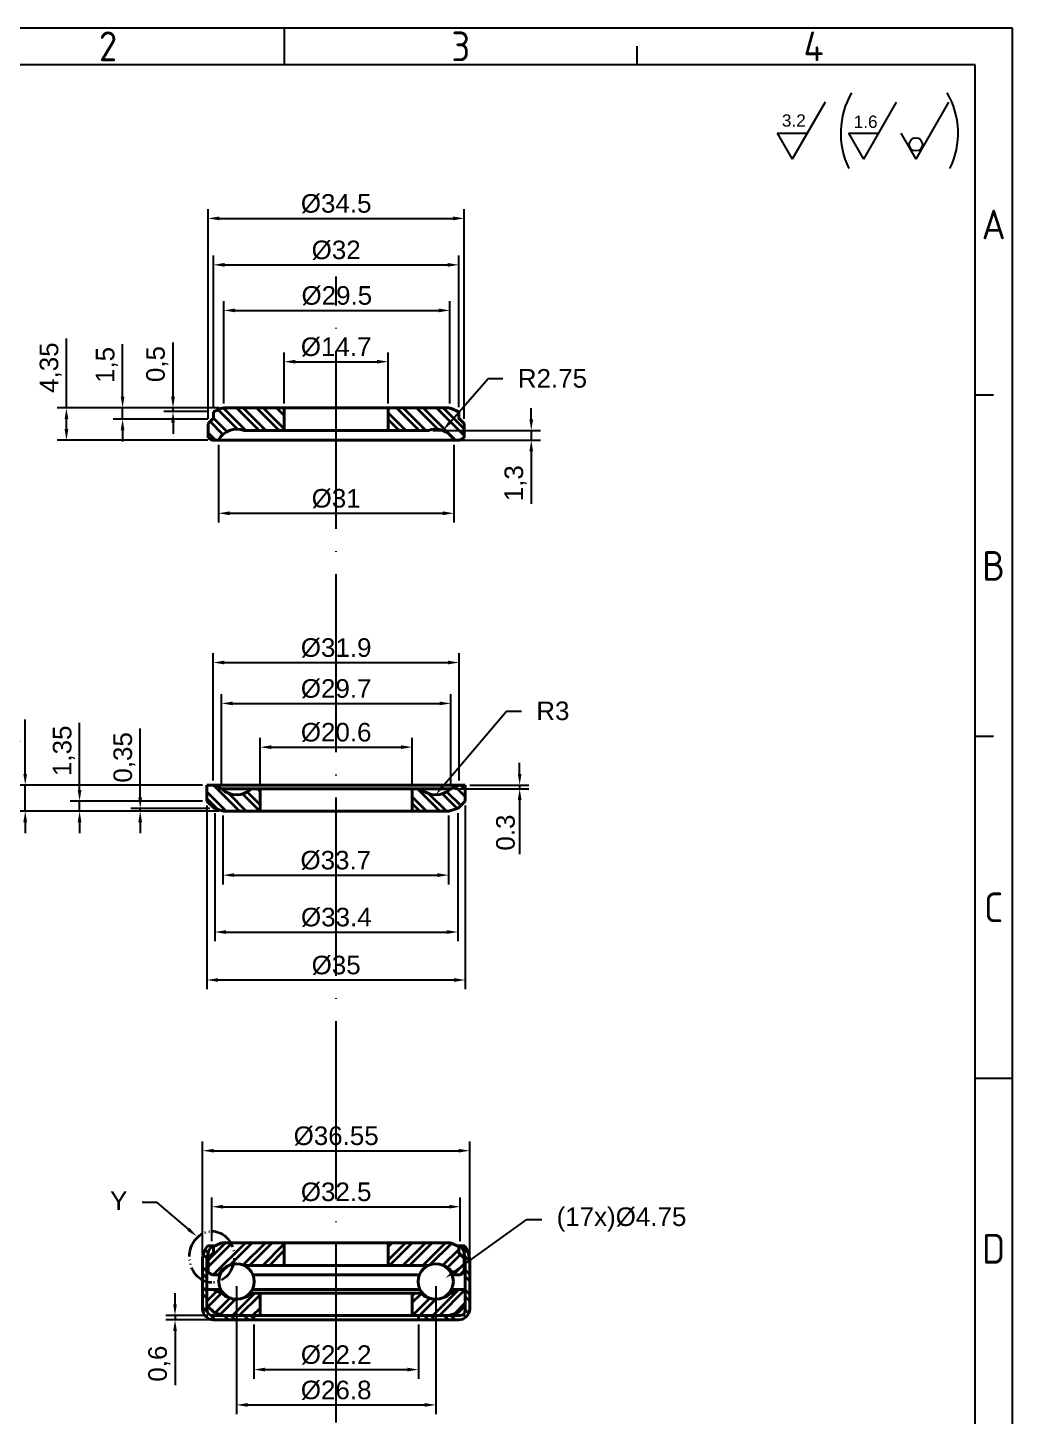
# Model space of a CAD drawing. Header units: millimetres. Extents: x 3311 to 3512, y 1102 to 1383.
# Drawn here: x 3379.5 to 3512, y 1195.5 to 1382.5 of the extents above; entities that cross this region are included whole.
import ezdxf
from ezdxf import colors
from ezdxf.entities.mleader import LeaderData, LeaderLine
from ezdxf.enums import TextEntityAlignment as Align
from ezdxf.math import Vec2, Vec3

# ---------------------------------------------------------------- set-up
doc = ezdxf.new("R2010")
doc.units = ezdxf.units.MM
doc.linetypes.add('ACAD_ISO04W100', pattern=[30, 24, -3, 0, -3])
doc.linetypes.add('ACAD_ISO05W100', pattern=[33, 24, -3, 0, -3, 0, -3])
for name, color, linetype, lineweight in [('AM_0', 7, 'Continuous', 40), ('AM_4', 1, 'ACAD_ISO04W100', 25), ('AM_5', 3, 'Continuous', 25), ('AM_7', 4, 'Continuous', 35), ('AM_BOR', 2, 'ACAD_ISO05W100', 35)]:
    doc.layers.add(name, color=color, linetype=linetype, lineweight=lineweight)
doc.styles.add('ACISOTS', font='isocp.shx', dxfattribs={"height": 1})
doc.styles.get("Standard").update_dxf_attribs({"font": 'arial.ttf'})
doc.dimstyles.new('ISO-25', dxfattribs={"dimtxt": 2.5, "dimasz": 1.5, "dimexe": 1.25, "dimexo": 0.625, "dimtad": 1, "dimtxsty": 'Standard', "dimcen": 2.5, "dimadec": 0, "dimazin": 0, "dimtfac": 1, "dimtmove": 0, "dimatfit": 3, "dimfxl": 1, "dimarcsym": 0})

# ---------------------------------------------------------------- blocks, each defined once
blk = doc.blocks.new('*D11')
at = {"layer": 'AM_5', "color": 0, "lineweight": -2}
for p, q in [((3413.99, 1331.94), (3413.99, 1338.8)), ((3415.49, 1337.55), (3426.49, 1337.55)), ((3427.99, 1331.94), (3427.99, 1338.8))]:
    blk.add_line(p, q, dxfattribs=at)
at = {"layer": 'AM_5', "color": 0}
for points in [[(3415.49, 1337.8), (3415.49, 1337.3), (3413.99, 1337.55)], [(3426.49, 1337.8), (3426.49, 1337.3), (3427.99, 1337.55)]]:
    blk.add_solid(points, dxfattribs=at)
at = {"layer": 'Defpoints', "color": 0}
for p in [(3427.99, 1337.55), (3413.99, 1331.32), (3427.99, 1331.32)]:
    blk.add_point(p, dxfattribs=at)
at = {"layer": 'AM_5', "color": 0, "insert": (3420.99, 1339.52), "char_height": 2.5, "attachment_point": 5}
blk.add_mtext('%%C14.7', dxfattribs=at)
blk = doc.blocks.new('*D12')
at = {"layer": 'AM_5', "color": 0, "lineweight": -2}
for p, q in [((3405.86, 1331.94), (3405.86, 1345.71)), ((3436.3, 1331.92), (3436.3, 1345.71)), ((3407.36, 1344.46), (3434.8, 1344.46))]:
    blk.add_line(p, q, dxfattribs=at)
at = {"layer": 'AM_5', "color": 0}
for points in [[(3407.36, 1344.71), (3407.36, 1344.21), (3405.86, 1344.46)], [(3434.8, 1344.71), (3434.8, 1344.21), (3436.3, 1344.46)]]:
    blk.add_solid(points, dxfattribs=at)
at = {"layer": 'Defpoints', "color": 0}
for p in [(3436.3, 1344.46), (3405.86, 1331.32), (3436.3, 1331.3)]:
    blk.add_point(p, dxfattribs=at)
at = {"layer": 'AM_5', "color": 0, "insert": (3421.08, 1346.43), "char_height": 2.5, "attachment_point": 5}
blk.add_mtext('%%C29.5', dxfattribs=at)
blk = doc.blocks.new('*D13')
at = {"layer": 'AM_5', "color": 0, "lineweight": -2}
for p, q in [((3404.46, 1331.44), (3404.46, 1351.85)), ((3405.96, 1350.6), (3436.01, 1350.6)), ((3437.51, 1331.44), (3437.51, 1351.85))]:
    blk.add_line(p, q, dxfattribs=at)
at = {"layer": 'AM_5', "color": 0}
for points in [[(3405.96, 1350.85), (3405.96, 1350.35), (3404.46, 1350.6)], [(3436.01, 1350.85), (3436.01, 1350.35), (3437.51, 1350.6)]]:
    blk.add_solid(points, dxfattribs=at)
at = {"layer": 'Defpoints', "color": 0}
for p in [(3437.51, 1350.6), (3404.46, 1330.82), (3437.51, 1330.82)]:
    blk.add_point(p, dxfattribs=at)
at = {"layer": 'AM_5', "color": 0, "insert": (3420.99, 1352.57), "char_height": 2.5, "attachment_point": 5}
blk.add_mtext('%%C32', dxfattribs=at)
blk = doc.blocks.new('*D14')
at = {"layer": 'AM_5', "color": 0, "lineweight": -2}
for p, q in [((3403.74, 1329.84), (3403.74, 1358.11)), ((3438.24, 1329.84), (3438.24, 1358.11)), ((3405.24, 1356.86), (3436.74, 1356.86))]:
    blk.add_line(p, q, dxfattribs=at)
at = {"layer": 'AM_5', "color": 0}
for points in [[(3405.24, 1357.11), (3405.24, 1356.61), (3403.74, 1356.86)], [(3436.74, 1357.11), (3436.74, 1356.61), (3438.24, 1356.86)]]:
    blk.add_solid(points, dxfattribs=at)
at = {"layer": 'Defpoints', "color": 0}
for p in [(3438.24, 1356.86), (3403.74, 1329.22), (3438.24, 1329.22)]:
    blk.add_point(p, dxfattribs=at)
at = {"layer": 'AM_5', "color": 0, "insert": (3420.99, 1358.83), "char_height": 2.5, "attachment_point": 5}
blk.add_mtext('%%C34.5', dxfattribs=at)
blk = doc.blocks.new('*D15')
at = {"layer": 'AM_5', "color": 0, "lineweight": -2}
for p, q in [((3399.02, 1332.82), (3399.02, 1340.14)), ((3405.24, 1331.32), (3397.77, 1331.32)), ((3403.84, 1330.82), (3397.77, 1330.82)), ((3399.02, 1330.82), (3399.02, 1331.32)), ((3399.02, 1329.32), (3399.02, 1327.82))]:
    blk.add_line(p, q, dxfattribs=at)
at = {"layer": 'AM_5', "color": 0}
for points in [[(3398.77, 1332.82), (3399.27, 1332.82), (3399.02, 1331.32)], [(3398.77, 1329.32), (3399.27, 1329.32), (3399.02, 1330.82)]]:
    blk.add_solid(points, dxfattribs=at)
at = {"layer": 'Defpoints', "color": 0}
for p in [(3399.02, 1330.82), (3404.46, 1330.82), (3405.86, 1331.32)]:
    blk.add_point(p, dxfattribs=at)
at = {"layer": 'AM_5', "color": 0, "insert": (3396.89, 1337.23), "char_height": 2.5, "attachment_point": 5, "rotation": 90}
blk.add_mtext('0,5', dxfattribs=at)
blk = doc.blocks.new('*D16')
at = {"layer": 'AM_5', "color": 0, "lineweight": -2}
for p, q in [((3392.23, 1332.82), (3392.23, 1339.9)), ((3405.24, 1331.32), (3390.98, 1331.32)), ((3392.23, 1329.82), (3392.23, 1331.32)), ((3403.72, 1329.82), (3390.98, 1329.82)), ((3392.23, 1328.32), (3392.23, 1326.82))]:
    blk.add_line(p, q, dxfattribs=at)
at = {"layer": 'AM_5', "color": 0}
for points in [[(3391.98, 1332.82), (3392.48, 1332.82), (3392.23, 1331.32)], [(3391.98, 1328.32), (3392.48, 1328.32), (3392.23, 1329.82)]]:
    blk.add_solid(points, dxfattribs=at)
at = {"layer": 'Defpoints', "color": 0}
for p in [(3405.86, 1331.32), (3392.23, 1329.82), (3404.34, 1329.82)]:
    blk.add_point(p, dxfattribs=at)
at = {"layer": 'AM_5', "color": 0, "insert": (3390.11, 1337.11), "char_height": 2.5, "attachment_point": 5, "rotation": 90}
blk.add_mtext('1,5', dxfattribs=at)
blk = doc.blocks.new('*D17')
at = {"layer": 'AM_5', "color": 0, "lineweight": -2}
for p, q in [((3384.67, 1331.32), (3384.67, 1340.68)), ((3405.24, 1331.32), (3383.42, 1331.32)), ((3384.67, 1328.47), (3384.67, 1329.82)), ((3403.71, 1326.97), (3383.42, 1326.97))]:
    blk.add_line(p, q, dxfattribs=at)
at = {"layer": 'AM_5', "color": 0}
for points in [[(3384.42, 1329.82), (3384.92, 1329.82), (3384.67, 1331.32)], [(3384.42, 1328.47), (3384.92, 1328.47), (3384.67, 1326.97)]]:
    blk.add_solid(points, dxfattribs=at)
at = {"layer": 'Defpoints', "color": 0}
for p in [(3405.86, 1331.32), (3384.67, 1326.97), (3404.34, 1326.97)]:
    blk.add_point(p, dxfattribs=at)
at = {"layer": 'AM_5', "color": 0, "insert": (3382.55, 1336.75), "char_height": 2.5, "attachment_point": 5, "rotation": 90}
blk.add_mtext('4,35', dxfattribs=at)
blk = doc.blocks.new('*D18')
at = {"layer": 'AM_5', "color": 0, "lineweight": -2}
for p, q in [((3447.26, 1329.77), (3447.26, 1331.27)), ((3433.99, 1328.27), (3448.51, 1328.27)), ((3447.26, 1328.27), (3447.26, 1326.97)), ((3437.23, 1326.97), (3448.51, 1326.97)), ((3447.26, 1325.47), (3447.26, 1318.4))]:
    blk.add_line(p, q, dxfattribs=at)
at = {"layer": 'AM_5', "color": 0}
for points in [[(3447.01, 1329.77), (3447.51, 1329.77), (3447.26, 1328.27)], [(3447.01, 1325.47), (3447.51, 1325.47), (3447.26, 1326.97)]]:
    blk.add_solid(points, dxfattribs=at)
at = {"layer": 'Defpoints', "color": 0}
for p in [(3433.37, 1328.27), (3436.6, 1326.97), (3447.26, 1326.97)]:
    blk.add_point(p, dxfattribs=at)
at = {"layer": 'AM_5', "color": 0, "insert": (3445.14, 1321.18), "char_height": 2.5, "attachment_point": 5, "rotation": 90}
blk.add_mtext('1,3', dxfattribs=at)
blk = doc.blocks.new('*D19')
at = {"layer": 'AM_5', "color": 0, "lineweight": -2}
for p, q in [((3405.13, 1326.34), (3405.13, 1315.88)), ((3436.85, 1326.34), (3436.85, 1315.88)), ((3406.63, 1317.13), (3435.35, 1317.13))]:
    blk.add_line(p, q, dxfattribs=at)
at = {"layer": 'AM_5', "color": 0}
for points in [[(3406.63, 1317.38), (3406.63, 1316.88), (3405.13, 1317.13)], [(3435.35, 1317.38), (3435.35, 1316.88), (3436.85, 1317.13)]]:
    blk.add_solid(points, dxfattribs=at)
at = {"layer": 'Defpoints', "color": 0}
for p in [(3405.13, 1326.97), (3436.85, 1326.97), (3436.85, 1317.13)]:
    blk.add_point(p, dxfattribs=at)
at = {"layer": 'AM_5', "color": 0, "insert": (3420.99, 1319.1), "char_height": 2.5, "attachment_point": 5}
blk.add_mtext('%%C31', dxfattribs=at)
blk = doc.blocks.new('*D20')
at = {"layer": 'AM_5', "color": 0, "lineweight": -2}
for p, q in [((3403.59, 1277.74), (3403.59, 1253)), ((3438.38, 1277.74), (3438.38, 1253)), ((3405.09, 1254.25), (3436.88, 1254.25))]:
    blk.add_line(p, q, dxfattribs=at)
at = {"layer": 'AM_5', "color": 0}
for points in [[(3405.09, 1254.5), (3405.09, 1254), (3403.59, 1254.25)], [(3436.88, 1254.5), (3436.88, 1254), (3438.38, 1254.25)]]:
    blk.add_solid(points, dxfattribs=at)
at = {"layer": 'Defpoints', "color": 0}
for p in [(3403.59, 1278.36), (3438.38, 1278.36), (3438.38, 1254.25)]:
    blk.add_point(p, dxfattribs=at)
at = {"layer": 'AM_5', "color": 0, "insert": (3420.99, 1256.22), "char_height": 2.5, "attachment_point": 5}
blk.add_mtext('%%C35', dxfattribs=at)
blk = doc.blocks.new('*D21')
at = {"layer": 'AM_5', "color": 0, "lineweight": -2}
for p, q in [((3404.64, 1276.74), (3404.64, 1259.46)), ((3437.38, 1276.74), (3437.38, 1259.46)), ((3406.14, 1260.71), (3435.88, 1260.71))]:
    blk.add_line(p, q, dxfattribs=at)
at = {"layer": 'AM_5', "color": 0}
for points in [[(3406.14, 1260.96), (3406.14, 1260.46), (3404.64, 1260.71)], [(3435.88, 1260.96), (3435.88, 1260.46), (3437.38, 1260.71)]]:
    blk.add_solid(points, dxfattribs=at)
at = {"layer": 'Defpoints', "color": 0}
for p in [(3404.64, 1277.36), (3437.38, 1277.36), (3437.38, 1260.71)]:
    blk.add_point(p, dxfattribs=at)
at = {"layer": 'AM_5', "color": 0, "insert": (3421.01, 1262.68), "char_height": 2.5, "attachment_point": 5}
blk.add_mtext('%%C33.4', dxfattribs=at)
blk = doc.blocks.new('*D22')
at = {"layer": 'AM_5', "color": 0, "lineweight": -2}
for p, q in [((3405.74, 1276.39), (3405.74, 1267.13)), ((3436.13, 1276.39), (3436.13, 1267.13)), ((3407.24, 1268.38), (3434.63, 1268.38))]:
    blk.add_line(p, q, dxfattribs=at)
at = {"layer": 'AM_5', "color": 0}
for points in [[(3407.24, 1268.63), (3407.24, 1268.13), (3405.74, 1268.38)], [(3434.63, 1268.63), (3434.63, 1268.13), (3436.13, 1268.38)]]:
    blk.add_solid(points, dxfattribs=at)
at = {"layer": 'Defpoints', "color": 0}
for p in [(3405.74, 1277.01), (3436.13, 1277.01), (3436.13, 1268.38)]:
    blk.add_point(p, dxfattribs=at)
at = {"layer": 'AM_5', "color": 0, "insert": (3420.94, 1270.35), "char_height": 2.5, "attachment_point": 5}
blk.add_mtext('%%C33.7', dxfattribs=at)
blk = doc.blocks.new('*D23')
at = {"layer": 'AM_5', "color": 0, "lineweight": -2}
for p, q in [((3410.74, 1280.64), (3410.74, 1286.87)), ((3412.24, 1285.62), (3429.73, 1285.62)), ((3431.23, 1280.64), (3431.23, 1286.87))]:
    blk.add_line(p, q, dxfattribs=at)
at = {"layer": 'AM_5', "color": 0}
for points in [[(3412.24, 1285.87), (3412.24, 1285.37), (3410.74, 1285.62)], [(3429.73, 1285.87), (3429.73, 1285.37), (3431.23, 1285.62)]]:
    blk.add_solid(points, dxfattribs=at)
at = {"layer": 'Defpoints', "color": 0}
for p in [(3431.23, 1285.62), (3410.74, 1280.01), (3431.23, 1280.01)]:
    blk.add_point(p, dxfattribs=at)
at = {"layer": 'AM_5', "color": 0, "insert": (3420.99, 1287.59), "char_height": 2.5, "attachment_point": 5}
blk.add_mtext('%%C20.6', dxfattribs=at)
blk = doc.blocks.new('*D24')
at = {"layer": 'AM_5', "color": 0, "lineweight": -2}
for p, q in [((3404.44, 1281.14), (3404.44, 1298.27)), ((3437.54, 1281.14), (3437.54, 1298.27)), ((3405.94, 1297.02), (3436.04, 1297.02))]:
    blk.add_line(p, q, dxfattribs=at)
at = {"layer": 'AM_5', "color": 0}
for points in [[(3405.94, 1297.27), (3405.94, 1296.77), (3404.44, 1297.02)], [(3436.04, 1297.27), (3436.04, 1296.77), (3437.54, 1297.02)]]:
    blk.add_solid(points, dxfattribs=at)
at = {"layer": 'Defpoints', "color": 0}
for p in [(3437.54, 1297.02), (3404.44, 1280.51), (3437.54, 1280.51)]:
    blk.add_point(p, dxfattribs=at)
at = {"layer": 'AM_5', "color": 0, "insert": (3420.99, 1298.99), "char_height": 2.5, "attachment_point": 5}
blk.add_mtext('%%C31.9', dxfattribs=at)
blk = doc.blocks.new('*D25')
at = {"layer": 'AM_5', "color": 0, "lineweight": -2}
for p, q in [((3405.54, 1280.64), (3405.54, 1292.76)), ((3436.44, 1280.64), (3436.44, 1292.76)), ((3407.04, 1291.51), (3434.94, 1291.51))]:
    blk.add_line(p, q, dxfattribs=at)
at = {"layer": 'AM_5', "color": 0}
for points in [[(3407.04, 1291.76), (3407.04, 1291.26), (3405.54, 1291.51)], [(3434.94, 1291.76), (3434.94, 1291.26), (3436.44, 1291.51)]]:
    blk.add_solid(points, dxfattribs=at)
at = {"layer": 'Defpoints', "color": 0}
for p in [(3436.44, 1291.51), (3405.54, 1280.01), (3436.44, 1280.01)]:
    blk.add_point(p, dxfattribs=at)
at = {"layer": 'AM_5', "color": 0, "insert": (3420.99, 1293.48), "char_height": 2.5, "attachment_point": 5}
blk.add_mtext('%%C29.7', dxfattribs=at)
blk = doc.blocks.new('*D26')
at = {"layer": 'AM_5', "color": 0, "lineweight": -2}
for p, q in [((3394.6, 1278.86), (3394.6, 1288.12)), ((3403.97, 1277.36), (3393.35, 1277.36)), ((3405.22, 1277.01), (3393.35, 1277.01)), ((3394.6, 1277.01), (3394.6, 1277.36)), ((3394.6, 1275.51), (3394.6, 1274.01))]:
    blk.add_line(p, q, dxfattribs=at)
at = {"layer": 'AM_5', "color": 0}
for points in [[(3394.35, 1278.86), (3394.85, 1278.86), (3394.6, 1277.36)], [(3394.35, 1275.51), (3394.85, 1275.51), (3394.6, 1277.01)]]:
    blk.add_solid(points, dxfattribs=at)
at = {"layer": 'Defpoints', "color": 0}
for p in [(3394.6, 1277.36), (3404.59, 1277.36), (3405.84, 1277.01)]:
    blk.add_point(p, dxfattribs=at)
at = {"layer": 'AM_5', "color": 0, "insert": (3392.48, 1284.24), "char_height": 2.5, "attachment_point": 5, "rotation": 90}
blk.add_mtext('0,35', dxfattribs=at)
blk = doc.blocks.new('*D27')
at = {"layer": 'AM_5', "color": 0, "lineweight": -2}
for p, q in [((3386.44, 1279.86), (3386.44, 1288.89)), ((3402.97, 1278.36), (3385.19, 1278.36)), ((3386.44, 1277.01), (3386.44, 1278.36)), ((3404.59, 1277.01), (3385.19, 1277.01)), ((3386.44, 1275.51), (3386.44, 1274.01))]:
    blk.add_line(p, q, dxfattribs=at)
at = {"layer": 'AM_5', "color": 0}
for points in [[(3386.19, 1279.86), (3386.69, 1279.86), (3386.44, 1278.36)], [(3386.19, 1275.51), (3386.69, 1275.51), (3386.44, 1277.01)]]:
    blk.add_solid(points, dxfattribs=at)
at = {"layer": 'Defpoints', "color": 0}
for p in [(3386.44, 1278.36), (3403.59, 1278.36), (3405.22, 1277.01)]:
    blk.add_point(p, dxfattribs=at)
at = {"layer": 'AM_5', "color": 0, "insert": (3384.32, 1285.13), "char_height": 2.5, "attachment_point": 5, "rotation": 90}
blk.add_mtext('1,35', dxfattribs=at)
blk = doc.blocks.new('*D28')
at = {"layer": 'AM_5', "color": 0, "lineweight": -2}
for p, q in [((3379.12, 1282.01), (3379.12, 1289.33)), ((3402.97, 1280.51), (3377.87, 1280.51)), ((3379.12, 1277.01), (3379.12, 1280.51)), ((3405.12, 1277.01), (3377.87, 1277.01)), ((3379.12, 1275.51), (3379.12, 1274.01))]:
    blk.add_line(p, q, dxfattribs=at)
at = {"layer": 'AM_5', "color": 0}
for points in [[(3378.87, 1282.01), (3379.37, 1282.01), (3379.12, 1280.51)], [(3378.87, 1275.51), (3379.37, 1275.51), (3379.12, 1277.01)]]:
    blk.add_solid(points, dxfattribs=at)
at = {"layer": 'Defpoints', "color": 0}
for p in [(3403.59, 1280.51), (3379.12, 1277.01), (3405.74, 1277.01)]:
    blk.add_point(p, dxfattribs=at)
at = {"layer": 'AM_5', "color": 0, "insert": (3377, 1286.42), "char_height": 2.5, "attachment_point": 5, "rotation": 90}
blk.add_mtext('3,5', dxfattribs=at)
blk = doc.blocks.new('*D29')
at = {"layer": 'AM_5', "color": 0, "lineweight": -2}
for p, q in [((3445.7, 1282.01), (3445.7, 1283.51)), ((3436.93, 1280.01), (3446.95, 1280.01)), ((3439.01, 1280.51), (3446.95, 1280.51)), ((3445.7, 1280.51), (3445.7, 1280.01)), ((3445.7, 1278.51), (3445.7, 1271.21))]:
    blk.add_line(p, q, dxfattribs=at)
at = {"layer": 'AM_5', "color": 0}
for points in [[(3445.45, 1282.01), (3445.95, 1282.01), (3445.7, 1280.51)], [(3445.45, 1278.51), (3445.95, 1278.51), (3445.7, 1280.01)]]:
    blk.add_solid(points, dxfattribs=at)
at = {"layer": 'Defpoints', "color": 0}
for p in [(3436.3, 1280.01), (3438.38, 1280.51), (3445.7, 1280.01)]:
    blk.add_point(p, dxfattribs=at)
at = {"layer": 'AM_5', "color": 0, "insert": (3443.8, 1274.11), "char_height": 2.5, "attachment_point": 5, "rotation": 90}
blk.add_mtext('0.3', dxfattribs=at)
blk = doc.blocks.new('*D30')
at = {"layer": 'AM_5', "color": 0, "lineweight": -2}
for p, q in [((3409.89, 1207.83), (3409.89, 1200.51)), ((3432.08, 1207.83), (3432.08, 1200.51)), ((3411.39, 1201.76), (3430.58, 1201.76))]:
    blk.add_line(p, q, dxfattribs=at)
at = {"layer": 'AM_5', "color": 0}
for points in [[(3411.39, 1202.01), (3411.39, 1201.51), (3409.89, 1201.76)], [(3430.58, 1202.01), (3430.58, 1201.51), (3432.08, 1201.76)]]:
    blk.add_solid(points, dxfattribs=at)
at = {"layer": 'Defpoints', "color": 0}
for p in [(3409.89, 1208.46), (3432.08, 1208.46), (3432.08, 1201.76)]:
    blk.add_point(p, dxfattribs=at)
at = {"layer": 'AM_5', "color": 0, "insert": (3420.99, 1203.73), "char_height": 2.5, "attachment_point": 5}
blk.add_mtext('%%C22.2', dxfattribs=at)
blk = doc.blocks.new('*D31')
at = {"layer": 'AM_5', "color": 0, "lineweight": -2}
for p, q in [((3407.57, 1213.01), (3407.57, 1195.75)), ((3434.4, 1213.01), (3434.4, 1195.75)), ((3409.07, 1197), (3432.9, 1197))]:
    blk.add_line(p, q, dxfattribs=at)
at = {"layer": 'AM_5', "color": 0}
for points in [[(3409.07, 1197.25), (3409.07, 1196.75), (3407.57, 1197)], [(3432.9, 1197.25), (3432.9, 1196.75), (3434.4, 1197)]]:
    blk.add_solid(points, dxfattribs=at)
at = {"layer": 'Defpoints', "color": 0}
for p in [(3407.57, 1213.63), (3434.4, 1213.63), (3434.4, 1197)]:
    blk.add_point(p, dxfattribs=at)
at = {"layer": 'AM_5', "color": 0, "insert": (3420.99, 1198.97), "char_height": 2.5, "attachment_point": 5}
blk.add_mtext('%%C26.8', dxfattribs=at)
blk = doc.blocks.new('*D32')
at = {"layer": 'AM_5', "color": 0, "lineweight": -2}
for p, q in [((3402.99, 1217.2), (3402.99, 1232.5)), ((3404.49, 1231.25), (3437.48, 1231.25)), ((3438.98, 1217.2), (3438.98, 1232.5))]:
    blk.add_line(p, q, dxfattribs=at)
at = {"layer": 'AM_5', "color": 0}
for points in [[(3404.49, 1231.5), (3404.49, 1231), (3402.99, 1231.25)], [(3437.48, 1231.5), (3437.48, 1231), (3438.98, 1231.25)]]:
    blk.add_solid(points, dxfattribs=at)
at = {"layer": 'Defpoints', "color": 0}
for p in [(3438.98, 1231.25), (3402.99, 1216.58), (3438.98, 1216.58)]:
    blk.add_point(p, dxfattribs=at)
at = {"layer": 'AM_5', "color": 0, "insert": (3420.99, 1233.22), "char_height": 2.5, "attachment_point": 5}
blk.add_mtext('%%C36.55', dxfattribs=at)
blk = doc.blocks.new('*D33')
at = {"layer": 'AM_5', "color": 0, "lineweight": -2}
for p, q in [((3399.29, 1210.56), (3399.29, 1212.06)), ((3403.72, 1209.06), (3398.04, 1209.06)), ((3403.87, 1208.46), (3398.04, 1208.46)), ((3399.29, 1209.06), (3399.29, 1208.46)), ((3399.29, 1206.96), (3399.29, 1199.66))]:
    blk.add_line(p, q, dxfattribs=at)
at = {"layer": 'AM_5', "color": 0}
for points in [[(3399.04, 1210.56), (3399.54, 1210.56), (3399.29, 1209.06)], [(3399.04, 1206.96), (3399.54, 1206.96), (3399.29, 1208.46)]]:
    blk.add_solid(points, dxfattribs=at)
at = {"layer": 'Defpoints', "color": 0}
for p in [(3399.29, 1208.46), (3404.34, 1209.06), (3404.49, 1208.46)]:
    blk.add_point(p, dxfattribs=at)
at = {"layer": 'AM_5', "color": 0, "insert": (3397.17, 1202.56), "char_height": 2.5, "attachment_point": 5, "rotation": 90}
blk.add_mtext('0,6', dxfattribs=at)
blk = doc.blocks.new('*D34')
at = {"layer": 'AM_5', "color": 0, "lineweight": -2}
for p, q in [((3404.26, 1219.08), (3404.26, 1224.95)), ((3405.76, 1223.7), (3436.21, 1223.7)), ((3437.71, 1219.08), (3437.71, 1224.95))]:
    blk.add_line(p, q, dxfattribs=at)
at = {"layer": 'AM_5', "color": 0}
for points in [[(3405.76, 1223.95), (3405.76, 1223.45), (3404.26, 1223.7)], [(3436.21, 1223.95), (3436.21, 1223.45), (3437.71, 1223.7)]]:
    blk.add_solid(points, dxfattribs=at)
at = {"layer": 'Defpoints', "color": 0}
for p in [(3437.71, 1223.7), (3404.26, 1218.46), (3437.71, 1218.46)]:
    blk.add_point(p, dxfattribs=at)
at = {"layer": 'AM_5', "color": 0, "insert": (3420.99, 1225.67), "char_height": 2.5, "attachment_point": 5}
blk.add_mtext('%%C32.5', dxfattribs=at)

msp = doc.modelspace()

# ---------------------------------------------------------------- hatches: boundary and pattern name
at = {"layer": 'AM_7'}
h = msp.add_hatch(dxfattribs=at)
h.set_pattern_fill('ANSI32', color=256, scale=0.2, angle=90, style=0)
h.paths.add_polyline_path([(3413.985, 1331.317), (3405.863, 1331.317, 0.0990195), (3405.478, 1331.24), (3404.463, 1330.817), (3404.463, 1329.937, -0.4142136), (3404.343, 1329.817), (3404.337, 1329.817), (3403.735, 1329.215), (3403.735, 1327.314), (3404.335, 1326.967), (3405.125, 1326.967, -0.3886312), (3408.605, 1328.267), (3413.985, 1328.267)])
h.paths.add_polyline_path([(3437.508, 1330.817), (3436.493, 1331.24, 0.0990195), (3436.108, 1331.317), (3427.985, 1331.317), (3427.985, 1328.267), (3433.366, 1328.267, -0.3886312), (3436.845, 1326.967), (3437.635, 1326.967), (3438.235, 1327.314), (3438.235, 1329.215), (3437.634, 1329.817), (3437.628, 1329.817, -0.4142136), (3437.508, 1329.937)])
h = msp.add_hatch(dxfattribs=at)
h.set_pattern_fill('ANSI32', color=256, scale=0.2, angle=90, style=0)
h.paths.add_polyline_path([(3410.74, 1280.011), (3409.615, 1280.011, -0.3922323), (3405.535, 1280.011), (3404.435, 1280.511), (3403.59, 1280.511), (3403.59, 1278.361), (3404.59, 1277.361), (3404.64, 1277.361), (3405.84, 1277.011), (3410.54, 1277.011, 0.4142136), (3410.74, 1277.211)])
h.paths.add_polyline_path([(3438.381, 1278.361), (3438.381, 1280.511), (3437.536, 1280.511), (3436.436, 1280.011, -0.3922323), (3432.356, 1280.011), (3431.231, 1280.011), (3431.231, 1277.211, 0.4142136), (3431.431, 1277.011), (3432.081, 1277.011), (3436.131, 1277.011), (3437.331, 1277.361), (3437.381, 1277.361)])
h = msp.add_hatch(dxfattribs=at)
h.set_pattern_fill('ANSI32', color=256, scale=0.2, angle=90, style=0)
h.paths.add_polyline_path([(3403.59, 1216.579, -0.0518085), (3403.606, 1216.733), (3403.808, 1217.695), (3404.263, 1218.456), (3403.663, 1218.456), (3403.208, 1217.695), (3403.006, 1216.733, 0.0518085), (3402.99, 1216.579), (3402.99, 1209.956, 0.4142136), (3404.49, 1208.456), (3409.89, 1208.456), (3409.89, 1209.056), (3404.34, 1209.056, -0.4142136), (3403.59, 1209.806)])
h.paths.add_polyline_path([(3438.981, 1216.579, 0.0518085), (3438.965, 1216.733), (3438.763, 1217.695), (3438.308, 1218.456), (3437.708, 1218.456), (3438.163, 1217.695), (3438.365, 1216.733, -0.0518085), (3438.381, 1216.579), (3438.381, 1209.806, -0.4142136), (3437.631, 1209.056), (3432.081, 1209.056), (3432.081, 1208.456), (3437.481, 1208.456, 0.4142136), (3438.981, 1209.956)])
h = msp.add_hatch(dxfattribs=at)
h.set_pattern_fill('ANSI32', color=256, scale=0.2, style=0)
h.set_pattern_definition([(45, (-194.4143, -43.1732), (-1.3470384, 1.3470384), []), (45, (-193.5163, -43.1732), (-1.3470384, 1.3470384), [])])
h.paths.add_polyline_path([(3413.985, 1218.856), (3405.863, 1218.856, 0.0990195), (3405.478, 1218.78), (3404.463, 1218.356), (3404.463, 1217.476, -0.4142136), (3404.343, 1217.356), (3404.337, 1217.356), (3403.735, 1216.754), (3403.735, 1214.853), (3404.335, 1214.506), (3405.125, 1214.506, -0.3886312), (3408.605, 1215.806), (3413.985, 1215.806)])
h.paths.add_polyline_path([(3437.508, 1217.476), (3437.508, 1218.356), (3436.493, 1218.78, 0.0990195), (3436.108, 1218.856), (3427.985, 1218.856), (3427.985, 1215.806), (3433.366, 1215.806, -0.3886312), (3436.845, 1214.506), (3437.635, 1214.506), (3438.235, 1214.853), (3438.235, 1216.754), (3437.634, 1217.356), (3437.628, 1217.356, -0.4142136)])
h.paths.add_polyline_path([(3410.74, 1212.056), (3409.615, 1212.056, -0.3922323), (3405.535, 1212.056), (3404.435, 1212.556), (3403.59, 1212.556), (3403.59, 1210.406), (3404.59, 1209.406), (3404.64, 1209.406), (3405.84, 1209.056), (3409.89, 1209.056), (3410.54, 1209.056, 0.4142136), (3410.74, 1209.256)])
h.paths.add_polyline_path([(3438.381, 1212.556), (3437.536, 1212.556), (3436.436, 1212.056, -0.3922323), (3432.356, 1212.056), (3431.231, 1212.056), (3431.231, 1209.256, 0.4142136), (3431.431, 1209.056), (3432.081, 1209.056), (3436.131, 1209.056), (3437.331, 1209.406), (3437.381, 1209.406), (3438.381, 1210.406)])

# ---------------------------------------------------------------- linework, layer by layer
at = {"color": 135, "lineweight": 25}
for p, q in [((3311.026, 1382.54), (3512.026, 1382.54)), ((3414.026, 1377.54), (3414.026, 1382.54)), ((3512.026, 1382.54), (3512.026, 1101.54)), ((3461.526, 1377.54), (3461.526, 1380.04)), ((3509.526, 1333.04), (3507.026, 1333.04)), ((3509.526, 1287.04), (3507.026, 1287.04)), ((3507.026, 1241.04), (3512.026, 1241.04))]:
    msp.add_line(p, q, dxfattribs=at)
for p, q in [((3507.026, 1377.54), (3330.026, 1377.54)), ((3507.026, 1106.54), (3507.026, 1377.54))]:
    msp.add_line(p, q)
at = {"layer": 'AM_0'}
for p, q in [((3404.463, 1330.817), (3405.478, 1331.24)), ((3404.463, 1330.817), (3404.463, 1329.937)), ((3405.863, 1331.317), (3420.985, 1331.317)), ((3413.985, 1328.267), (3413.985, 1331.317)), ((3436.108, 1331.317), (3420.985, 1331.317)), ((3427.985, 1328.267), (3427.985, 1331.317)), ((3437.508, 1330.817), (3436.493, 1331.24)), ((3437.508, 1330.817), (3437.508, 1329.937)), ((3403.735, 1329.215), (3404.337, 1329.817)), ((3403.735, 1329.215), (3403.735, 1327.314)), ((3404.343, 1329.817), (3404.337, 1329.817)), ((3408.605, 1328.267), (3420.985, 1328.267)), ((3433.366, 1328.267), (3420.985, 1328.267)), ((3437.628, 1329.817), (3437.634, 1329.817)), ((3438.235, 1329.215), (3437.634, 1329.817)), ((3438.235, 1329.215), (3438.235, 1327.314)), ((3403.735, 1327.314), (3404.335, 1326.967)), ((3404.335, 1326.967), (3405.367, 1326.967)), ((3405.367, 1326.967), (3420.985, 1326.967)), ((3420.985, 1326.967), (3405.367, 1326.967)), ((3436.604, 1326.967), (3420.985, 1326.967)), ((3420.985, 1326.967), (3436.604, 1326.967)), ((3437.635, 1326.967), (3436.604, 1326.967)), ((3438.235, 1327.314), (3437.635, 1326.967)), ((3403.59, 1278.361), (3403.59, 1280.511)), ((3403.59, 1280.511), (3405.14, 1280.511)), ((3404.435, 1280.511), (3405.457, 1280.511)), ((3404.435, 1280.511), (3420.99, 1280.511)), ((3405.535, 1280.011), (3404.435, 1280.511)), ((3405.535, 1280.011), (3420.99, 1280.011)), ((3405.535, 1280.011), (3405.797, 1280.011)), ((3409.353, 1280.011), (3420.99, 1280.011)), ((3409.353, 1280.011), (3409.615, 1280.011)), ((3410.74, 1280.011), (3410.74, 1277.211)), ((3437.536, 1280.511), (3420.981, 1280.511)), ((3432.618, 1280.011), (3420.981, 1280.011)), ((3436.436, 1280.011), (3420.981, 1280.011)), ((3431.231, 1280.011), (3431.231, 1277.211)), ((3432.618, 1280.011), (3432.356, 1280.011)), ((3436.436, 1280.011), (3436.174, 1280.011)), ((3436.436, 1280.011), (3437.536, 1280.511)), ((3437.536, 1280.511), (3436.514, 1280.511)), ((3438.381, 1280.511), (3436.831, 1280.511)), ((3438.381, 1278.361), (3438.381, 1280.511)), ((3404.59, 1277.361), (3403.59, 1278.361)), ((3437.381, 1277.361), (3438.381, 1278.361)), ((3404.64, 1277.361), (3404.59, 1277.361)), ((3404.64, 1277.361), (3405.84, 1277.011)), ((3405.74, 1277.011), (3420.99, 1277.011)), ((3405.74, 1277.011), (3420.99, 1277.011)), ((3409.89, 1277.011), (3420.99, 1277.011)), ((3409.89, 1277.011), (3420.99, 1277.011)), ((3436.231, 1277.011), (3420.981, 1277.011)), ((3436.231, 1277.011), (3420.981, 1277.011)), ((3432.081, 1277.011), (3420.981, 1277.011)), ((3432.081, 1277.011), (3420.981, 1277.011)), ((3437.331, 1277.361), (3436.131, 1277.011)), ((3437.331, 1277.361), (3437.381, 1277.361)), ((3403.208, 1217.695), (3403.663, 1218.456)), ((3403.663, 1218.456), (3404.263, 1218.456)), ((3403.808, 1217.695), (3404.263, 1218.456)), ((3404.263, 1218.456), (3404.703, 1218.456)), ((3404.463, 1218.356), (3405.478, 1218.78)), ((3404.463, 1218.356), (3404.463, 1217.476)), ((3405.863, 1218.856), (3420.985, 1218.856)), ((3413.985, 1215.806), (3413.985, 1218.856)), ((3436.108, 1218.856), (3420.985, 1218.856)), ((3427.985, 1215.806), (3427.985, 1218.856)), ((3437.508, 1218.356), (3436.493, 1218.78)), ((3437.708, 1218.456), (3437.268, 1218.456)), ((3437.508, 1218.356), (3437.508, 1217.476)), ((3438.308, 1218.456), (3437.708, 1218.456)), ((3438.163, 1217.695), (3437.708, 1218.456)), ((3438.763, 1217.695), (3438.308, 1218.456)), ((3402.99, 1209.956), (3402.99, 1216.579)), ((3403.006, 1216.733), (3403.208, 1217.695)), ((3403.59, 1209.806), (3403.59, 1216.579)), ((3403.606, 1216.733), (3403.808, 1217.695)), ((3403.735, 1216.754), (3404.337, 1217.356)), ((3403.735, 1216.754), (3403.735, 1214.853)), ((3404.343, 1217.356), (3404.337, 1217.356)), ((3437.628, 1217.356), (3437.634, 1217.356)), ((3438.235, 1216.754), (3437.634, 1217.356)), ((3438.365, 1216.733), (3438.163, 1217.695)), ((3438.235, 1216.754), (3438.235, 1214.853)), ((3438.381, 1209.806), (3438.381, 1216.579)), ((3438.965, 1216.733), (3438.763, 1217.695)), ((3438.981, 1209.956), (3438.981, 1216.579)), ((3403.735, 1214.853), (3404.335, 1214.506)), ((3404.335, 1214.506), (3405.367, 1214.506)), ((3408.605, 1215.806), (3420.985, 1215.806)), ((3420.985, 1214.506), (3409.783, 1214.506)), ((3409.783, 1214.506), (3420.985, 1214.506)), ((3433.366, 1215.806), (3420.985, 1215.806)), ((3432.188, 1214.506), (3420.985, 1214.506)), ((3420.985, 1214.506), (3432.188, 1214.506)), ((3437.635, 1214.506), (3436.604, 1214.506)), ((3438.235, 1214.853), (3437.635, 1214.506)), ((3403.59, 1210.406), (3403.59, 1212.556)), ((3403.59, 1212.556), (3405.14, 1212.556)), ((3404.435, 1212.556), (3405.457, 1212.556)), ((3405.535, 1212.056), (3404.435, 1212.556)), ((3409.693, 1212.556), (3420.99, 1212.556)), ((3432.278, 1212.556), (3420.981, 1212.556)), ((3436.436, 1212.056), (3437.536, 1212.556)), ((3437.536, 1212.556), (3436.514, 1212.556)), ((3438.381, 1212.556), (3436.831, 1212.556)), ((3438.381, 1210.406), (3438.381, 1212.556)), ((3404.59, 1209.406), (3403.59, 1210.406)), ((3405.535, 1212.056), (3405.797, 1212.056)), ((3409.353, 1212.056), (3420.99, 1212.056)), ((3409.353, 1212.056), (3420.99, 1212.056)), ((3409.353, 1212.056), (3409.615, 1212.056)), ((3410.74, 1212.056), (3410.74, 1209.256)), ((3432.618, 1212.056), (3420.981, 1212.056)), ((3432.618, 1212.056), (3420.981, 1212.056)), ((3431.231, 1212.056), (3431.231, 1209.256)), ((3432.618, 1212.056), (3432.356, 1212.056)), ((3436.436, 1212.056), (3436.174, 1212.056)), ((3437.381, 1209.406), (3438.381, 1210.406)), ((3409.89, 1209.056), (3404.34, 1209.056)), ((3409.89, 1208.456), (3404.49, 1208.456)), ((3404.64, 1209.406), (3404.59, 1209.406)), ((3404.64, 1209.406), (3405.84, 1209.056)), ((3405.74, 1209.056), (3420.99, 1209.056)), ((3405.74, 1209.056), (3420.99, 1209.056)), ((3409.89, 1209.056), (3420.99, 1209.056)), ((3409.89, 1209.056), (3409.89, 1208.456)), ((3409.89, 1209.056), (3420.99, 1209.056)), ((3409.89, 1208.456), (3420.985, 1208.456)), ((3436.231, 1209.056), (3420.981, 1209.056)), ((3436.231, 1209.056), (3420.981, 1209.056)), ((3432.081, 1209.056), (3420.981, 1209.056)), ((3432.081, 1209.056), (3420.981, 1209.056)), ((3432.081, 1208.456), (3420.985, 1208.456)), ((3432.081, 1209.056), (3437.631, 1209.056)), ((3432.081, 1209.056), (3432.081, 1208.456)), ((3432.081, 1208.456), (3437.481, 1208.456)), ((3437.331, 1209.406), (3436.131, 1209.056)), ((3437.331, 1209.406), (3437.381, 1209.406))]:
    msp.add_line(p, q, dxfattribs=at)
for centre in [(3407.575, 1213.631), (3434.396, 1213.631)]:
    msp.add_circle(centre, 2.375, dxfattribs=at)
for centre, radius, start, end in [((3405.863, 1330.317), 1, 90, 112.61986), ((3436.108, 1330.317), 1, 67.38014, 90), ((3404.343, 1329.937), 0.12, 270, 0), ((3407.575, 1325.717), 2.75, 68.0136, 152.96431), ((3434.396, 1325.717), 2.75, 27.03569, 111.9864), ((3437.628, 1329.937), 0.12, 180, 270), ((3407.575, 1282.211), 3, 227.16657, 312.83343), ((3434.396, 1282.211), 3, 227.16657, 312.83343), ((3410.54, 1277.211), 0.2, 270, 0), ((3431.431, 1277.211), 0.2, 180, 270), ((3405.863, 1217.856), 1, 90, 112.61986), ((3436.108, 1217.856), 1, 67.38014, 90), ((3403.74, 1216.579), 0.75, 168.13698, 180), ((3404.34, 1216.579), 0.75, 168.13698, 180), ((3404.343, 1217.476), 0.12, 270, 0), ((3407.575, 1213.256), 2.75, 68.0136, 152.96431), ((3434.396, 1213.256), 2.75, 27.03569, 111.9864), ((3437.628, 1217.476), 0.12, 180, 270), ((3437.631, 1216.579), 0.75, 0, 11.86302), ((3438.231, 1216.579), 0.75, 0, 11.86302), ((3407.575, 1214.256), 3, 227.16657, 312.83343), ((3434.396, 1214.256), 3, 227.16657, 312.83343), ((3404.49, 1209.956), 1.5, 180, 270), ((3404.34, 1209.806), 0.75, 180, 270), ((3410.54, 1209.256), 0.2, 270, 0), ((3431.431, 1209.256), 0.2, 180, 270), ((3437.481, 1209.956), 1.5, 270, 0), ((3437.631, 1209.806), 0.75, 270, 0)]:
    msp.add_arc(centre, radius, start, end, dxfattribs=at)
at = {"layer": 'AM_4'}
msp.add_line((3420.985, 1194.622), (3420.985, 1349.027), dxfattribs=at)
at = {"layer": 'AM_5'}
for p, q in [((3486.826, 1372.525), (3482.4, 1364.858)), ((3496.412, 1372.525), (3491.986, 1364.858)), ((3503.46, 1372.525), (3499.034, 1364.858)), ((3480.388, 1368.343), (3484.412, 1368.343)), ((3480.388, 1368.343), (3482.4, 1364.858)), ((3489.974, 1368.343), (3493.998, 1368.343)), ((3489.974, 1368.343), (3491.986, 1364.858)), ((3497.022, 1368.343), (3499.034, 1364.858))]:
    msp.add_line(p, q, dxfattribs=at)
msp.add_circle((3499.042, 1366.833), 0.892, dxfattribs=at)
for centre, start, end in [((3499.762, 1368.335), 149.81687, 205.95777), ((3493.905, 1368.335), 334.04223, 30.18313)]:
    msp.add_arc(centre, 10.835, start, end, dxfattribs=at)
at = {"layer": 'AM_BOR', "ltscale": 0.15}
msp.add_ellipse((3404.262, 1216.947), major_axis=(0, -3.46), ratio=0.8727272, dxfattribs=at)

# ---------------------------------------------------------------- texts
at = {"color": 135, "lineweight": 25, "style": 'ACISOTS'}
for s, p in [('2', (3390.276, 1380.04)), ('3', (3437.776, 1380.04)), ('4', (3485.276, 1380.04)), ('A', (3509.526, 1356.04)), ('B', (3509.526, 1310.04)), ('C', (3509.526, 1264.04)), ('D', (3509.526, 1218.04))]:
    msp.add_text(s, height=4, dxfattribs=at).set_placement(p, align=Align.MIDDLE)
at = {"layer": 'AM_5', "char_height": 1.656, "attachment_point": 1}
for s, insert in [('3.2', (3481.009, 1370.873)), ('1.6', (3490.682, 1370.713))]:
    msp.add_mtext_dynamic_manual_height_columns(s, width=18.23779, gutter_width=12.5, heights=[0], dxfattribs=dict(at, insert=insert))

# ---------------------------------------------------------------- dimensions: what is measured, and where the dimension line sits
at = {"layer": 'AM_5'}
for base, p1, p2, text, picture, middle in [((3438.235, 1356.859), (3403.735, 1329.215), (3438.235, 1329.215), '%%C34.5', '*D14', (3420.985, 1358.831)), ((3437.508, 1350.6), (3404.463, 1330.817), (3437.508, 1330.817), '%%C32', '*D13', (3420.985, 1352.572)), ((3436.304, 1344.457), (3405.863, 1331.317), (3436.304, 1331.298), '%%C29.5', '*D12', (3421.084, 1346.429)), ((3427.985, 1337.553), (3413.985, 1331.317), (3427.985, 1331.317), '%%C14.7', '*D11', (3420.985, 1339.525)), ((3436.845, 1317.134), (3405.125, 1326.967), (3436.845, 1326.967), '%%C31', '*D19', (3420.985, 1319.105)), ((3437.536, 1297.015), (3404.435, 1280.511), (3437.536, 1280.511), '%%C31.9', '*D24', (3420.985, 1298.987)), ((3436.436, 1291.509), (3405.535, 1280.011), (3436.436, 1280.011), '%%C29.7', '*D25', (3420.985, 1293.481)), ((3431.231, 1285.619), (3410.74, 1280.011), (3431.231, 1280.011), '%%C20.6', '*D23', (3420.985, 1287.59)), ((3438.381, 1254.251), (3403.59, 1278.361), (3438.381, 1278.361), '%%C35', '*D20', (3420.985, 1256.223)), ((3437.381, 1260.706), (3404.64, 1277.361), (3437.381, 1277.361), '%%C33.4', '*D21', (3421.01, 1262.677)), ((3436.131, 1268.377), (3405.74, 1277.011), (3436.131, 1277.011), '%%C33.7', '*D22', (3420.935, 1270.348)), ((3438.981, 1231.252), (3402.99, 1216.579), (3438.981, 1216.579), '%%C36.55', '*D32', (3420.985, 1233.223)), ((3437.708, 1223.702), (3404.263, 1218.456), (3437.708, 1218.456), '%%C32.5', '*D34', (3420.985, 1225.673)), ((3434.396, 1196.997), (3407.575, 1213.631), (3434.396, 1213.631), '%%C26.8', '*D31', (3420.985, 1198.968)), ((3432.081, 1201.761), (3409.89, 1208.456), (3432.081, 1208.456), '%%C22.2', '*D30', (3420.985, 1203.732))]:
    dim = msp.add_linear_dim(base=base, p1=p1, p2=p2, text=text, dimstyle='ISO-25', dxfattribs=at)
    dim.commit()
    dim.dimension.update_dxf_attribs({"geometry": picture, "text_midpoint": middle})
for base, p1, p2, picture, middle in [((3384.672, 1326.967), (3405.863, 1331.317), (3404.335, 1326.967), '*D17', (3384.672, 1336.749)), ((3392.234, 1329.817), (3405.863, 1331.317), (3404.343, 1329.817), '*D16', (3392.234, 1337.11)), ((3399.021, 1330.817), (3405.863, 1331.317), (3404.463, 1330.817), '*D15', (3399.021, 1337.227)), ((3379.123, 1277.011), (3403.59, 1280.511), (3405.74, 1277.011), '*D28', (3379.123, 1286.421))]:
    dim = msp.add_linear_dim(base=base, p1=p1, p2=p2, angle=90, dimstyle='ISO-25', dxfattribs=at)
    dim.commit()
    dim.dimension.update_dxf_attribs({"geometry": picture, "text_midpoint": middle, "dimtype": 160})
for base, p1, p2, picture, middle in [((3447.264, 1326.967), (3433.366, 1328.267), (3436.604, 1326.967), '*D18', (3445.137, 1321.184)), ((3386.443, 1278.361), (3405.215, 1277.011), (3403.59, 1278.361), '*D27', (3384.316, 1285.125)), ((3394.604, 1277.361), (3405.84, 1277.011), (3404.59, 1277.361), '*D26', (3392.477, 1284.243)), ((3399.295, 1208.456), (3404.34, 1209.056), (3404.49, 1208.456), '*D33', (3397.167, 1202.557))]:
    dim = msp.add_linear_dim(base=base, p1=p1, p2=p2, angle=90, dimstyle='ISO-25', dxfattribs=at)
    dim.commit()
    dim.dimension.update_dxf_attribs({"geometry": picture, "text_midpoint": middle})
dim = msp.add_linear_dim(base=(3445.698, 1280.011), p1=(3438.381, 1280.511), p2=(3436.305, 1280.011), angle=90, text='0.3', dimstyle='ISO-25', dxfattribs=at)
dim.commit()
dim.dimension.update_dxf_attribs({"geometry": '*D29', "text_midpoint": (3443.796, 1274.111)})

# ---------------------------------------------------------------- leaders
ml = msp.add_multileader_mtext('Standard', dxfattribs=at)
ml.set_content('R2.75', color=256)
ml.set_leader_properties()
ml.build(insert=Vec2(0, 0))
ml.multileader.update_dxf_attribs({"arrow_head_size": 1.5})
ctx = ml.context
ctx.base_point, ctx.char_height, ctx.arrow_head_size, ctx.plane_origin = Vec3(3443.454, 1335.284), 2.5, 1.5, Vec3(3435.359, 1328.293)
notes = []
notes.append((ctx, [(0, (1, 1, 0), (3441.454, 1335.284), (1, 0), 2, [(0, [(3435.359, 1328.293)], 0, [])])]))
ctx.mtext.insert, ctx.mtext.flow_direction = Vec3(3445.454, 1336.556), 5
ml = msp.add_multileader_mtext('Standard', dxfattribs=at)
ml.set_content('R3', color=256)
ml.set_leader_properties()
ml.build(insert=Vec2(0, 0))
ml.multileader.update_dxf_attribs({"arrow_head_size": 1.5})
ctx = ml.context
ctx.base_point, ctx.char_height, ctx.arrow_head_size, ctx.plane_origin = Vec3(3445.939, 1290.49), 2.5, 1.5, Vec3(3434.396, 1279.211)
notes.append((ctx, [(0, (1, 1, 0), (3443.939, 1290.49), (1, 0), 2, [(0, [(3434.396, 1279.211)], 0, [])])]))
ctx.mtext.insert, ctx.mtext.flow_direction = Vec3(3447.939, 1291.762), 5
ml = msp.add_multileader_mtext('Standard', dxfattribs=at)
ml.set_content('Y', color=256)
ml.set_leader_properties()
ml.build(insert=Vec2(0, 0))
ml.multileader.update_dxf_attribs({"arrow_head_size": 1.5})
ctx = ml.context
ctx.base_point, ctx.char_height, ctx.arrow_head_size, ctx.plane_origin = Vec3(3388.579, 1224.269), 2.5, 1.5, Vec3(3402.231, 1219.699)
ctx.text_align_type = 2
notes.append((ctx, [(0, (1, 1, 0), (3396.871, 1224.269), (-1, 0), 2, [(0, [(3402.231, 1219.699)], 0, [])])]))
ctx.mtext.insert, ctx.mtext.alignment, ctx.mtext.flow_direction = Vec3(3392.871, 1225.769), 3, 5
ml = msp.add_multileader_mtext('Standard', dxfattribs=at)
ml.set_content('(17x)%%C4.75', color=256)
ml.set_leader_properties()
ml.build(insert=Vec2(0, 0))
ml.multileader.update_dxf_attribs({"arrow_head_size": 1.5})
ctx = ml.context
ctx.base_point, ctx.char_height, ctx.arrow_head_size, ctx.plane_origin = Vec3(3448.678, 1221.992), 2.5, 1.5, Vec3(3435.415, 1214.092)
notes.append((ctx, [(0, (1, 1, 0), (3446.678, 1221.992), (1, 0), 2, [(0, [(3435.71, 1214.092)], 0, [])])]))
ctx.mtext.insert, ctx.mtext.flow_direction = Vec3(3450.678, 1223.609), 5
for ctx, leaders in notes:
    for number, flags, end, landing, length, lines in leaders:
        leader = LeaderData()
        leader.index, (leader.has_last_leader_line, leader.has_dogleg_vector, leader.attachment_direction) = number, flags
        leader.last_leader_point, leader.dogleg_vector, leader.dogleg_length = Vec3(end), Vec3(landing), length
        for number, points, colour, breaks in lines:
            line = LeaderLine()
            line.index, line.vertices, line.color, line.breaks = number, Vec3.list(points), colors.encode_raw_color(colour), breaks
            leader.lines.append(line)
        ctx.leaders.append(leader)

doc.saveas('drawing.dxf')
